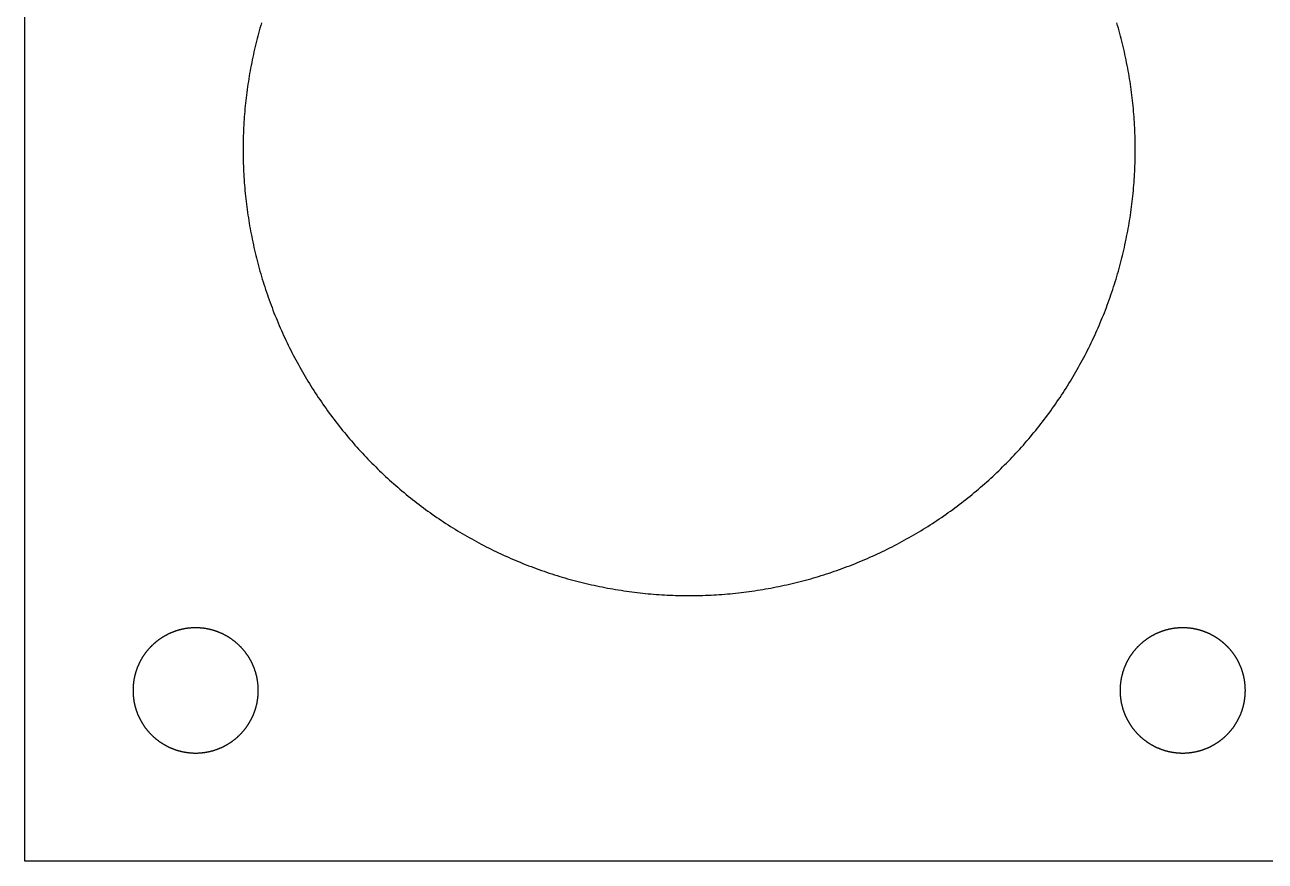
# Model space of a CAD drawing. Header units: millimetres. Extents: x 0 to 105, y 0 to 88.
# Drawn here: x 0 to 65.3, y 0 to 44.1 of the extents above; entities that cross this region are included whole.
import ezdxf

# ---------------------------------------------------------------- set-up
doc = ezdxf.new("R2010")
doc.units = ezdxf.units.MM
doc.layers.add('CUT', color=7, linetype='Continuous')

msp = doc.modelspace()

# ---------------------------------------------------------------- linework, layer by layer
at = {"layer": 'CUT'}
for points in [[(0, 0), (0, 75), (70, 75), (70, 0)], [(12.299, 9.081), (12.298, 9.101), (12.298, 9.121), (12.297, 9.142), (12.296, 9.162), (12.295, 9.182), (12.294, 9.202), (12.292, 9.223), (12.291, 9.243), (12.29, 9.263), (12.288, 9.283), (12.286, 9.303), (12.284, 9.323), (12.282, 9.344), (12.28, 9.364), (12.278, 9.384), (12.275, 9.404), (12.273, 9.424), (12.27, 9.444), (12.267, 9.464), (12.264, 9.484), (12.261, 9.504), (12.258, 9.524), (12.255, 9.544), (12.251, 9.564), (12.248, 9.584), (12.244, 9.604), (12.24, 9.624), (12.237, 9.644), (12.233, 9.664), (12.228, 9.683), (12.224, 9.703), (12.22, 9.723), (12.215, 9.743), (12.211, 9.762), (12.206, 9.782), (12.201, 9.802), (12.196, 9.821), (12.191, 9.841), (12.186, 9.861), (12.18, 9.88), (12.175, 9.9), (12.169, 9.919), (12.164, 9.939), (12.158, 9.958), (12.152, 9.977), (12.146, 9.997), (12.14, 10.016), (12.133, 10.035), (12.127, 10.054), (12.121, 10.074), (12.114, 10.093), (12.107, 10.112), (12.1, 10.131), (12.093, 10.15), (12.086, 10.169), (12.079, 10.188), (12.072, 10.207), (12.064, 10.225), (12.056, 10.244), (12.049, 10.263), (12.041, 10.282), (12.033, 10.3), (12.025, 10.319), (12.017, 10.337), (12.009, 10.356), (12, 10.374), (11.992, 10.393), (11.983, 10.411), (11.974, 10.429), (11.966, 10.447), (11.957, 10.466), (11.948, 10.484), (11.938, 10.502), (11.929, 10.52), (11.92, 10.538), (11.91, 10.556), (11.901, 10.573), (11.891, 10.591), (11.881, 10.609), (11.871, 10.627), (11.861, 10.644), (11.851, 10.662), (11.841, 10.679), (11.831, 10.697), (11.82, 10.714), (11.809, 10.731), (11.799, 10.748), (11.788, 10.765), (11.777, 10.783), (11.766, 10.8), (11.755, 10.817), (11.744, 10.833), (11.733, 10.85), (11.721, 10.867), (11.71, 10.884), (11.698, 10.9), (11.686, 10.917), (11.675, 10.933), (11.663, 10.95), (11.651, 10.966), (11.638, 10.982), (11.626, 10.998), (11.614, 11.014), (11.602, 11.03), (11.589, 11.046), (11.576, 11.062), (11.564, 11.078), (11.551, 11.093), (11.538, 11.109), (11.525, 11.125), (11.512, 11.14), (11.499, 11.155), (11.486, 11.171), (11.472, 11.186), (11.459, 11.201), (11.445, 11.216), (11.431, 11.231), (11.418, 11.246), (11.404, 11.261), (11.39, 11.275), (11.376, 11.29), (11.362, 11.305), (11.348, 11.319), (11.333, 11.333), (11.319, 11.348), (11.305, 11.362), (11.29, 11.376), (11.275, 11.39), (11.261, 11.404), (11.246, 11.418), (11.231, 11.431), (11.216, 11.445), (11.201, 11.459), (11.186, 11.472), (11.171, 11.486), (11.155, 11.499), (11.14, 11.512), (11.125, 11.525), (11.109, 11.538), (11.093, 11.551), (11.078, 11.564), (11.062, 11.576), (11.046, 11.589), (11.03, 11.602), (11.014, 11.614), (10.998, 11.626), (10.982, 11.638), (10.966, 11.651), (10.95, 11.663), (10.933, 11.675), (10.917, 11.686), (10.9, 11.698), (10.884, 11.71), (10.867, 11.721), (10.85, 11.733), (10.833, 11.744), (10.817, 11.755), (10.8, 11.766), (10.783, 11.777), (10.765, 11.788), (10.748, 11.799), (10.731, 11.809), (10.714, 11.82), (10.697, 11.831), (10.679, 11.841), (10.662, 11.851), (10.644, 11.861), (10.627, 11.871), (10.609, 11.881), (10.591, 11.891), (10.573, 11.901), (10.556, 11.91), (10.538, 11.92), (10.52, 11.929), (10.502, 11.938), (10.484, 11.948), (10.466, 11.957), (10.447, 11.966), (10.429, 11.974), (10.411, 11.983), (10.393, 11.992), (10.374, 12), (10.356, 12.009), (10.337, 12.017), (10.319, 12.025), (10.3, 12.033), (10.282, 12.041), (10.263, 12.049), (10.244, 12.056), (10.225, 12.064), (10.207, 12.072), (10.188, 12.079), (10.169, 12.086), (10.15, 12.093), (10.131, 12.1), (10.112, 12.107), (10.093, 12.114), (10.074, 12.121), (10.054, 12.127), (10.035, 12.133), (10.016, 12.14), (9.997, 12.146), (9.977, 12.152), (9.958, 12.158), (9.939, 12.164), (9.919, 12.169), (9.9, 12.175), (9.88, 12.18), (9.861, 12.186), (9.841, 12.191), (9.821, 12.196), (9.802, 12.201), (9.782, 12.206), (9.762, 12.211), (9.743, 12.215), (9.723, 12.22), (9.703, 12.224), (9.683, 12.228), (9.664, 12.233), (9.644, 12.237), (9.624, 12.24), (9.604, 12.244), (9.584, 12.248), (9.564, 12.251), (9.544, 12.255), (9.524, 12.258), (9.504, 12.261), (9.484, 12.264), (9.464, 12.267), (9.444, 12.27), (9.424, 12.273), (9.404, 12.275), (9.384, 12.278), (9.364, 12.28), (9.344, 12.282), (9.323, 12.284), (9.303, 12.286), (9.283, 12.288), (9.263, 12.29), (9.243, 12.291), (9.223, 12.292), (9.202, 12.294), (9.182, 12.295), (9.162, 12.296), (9.142, 12.297), (9.121, 12.298), (9.101, 12.298), (9.081, 12.299), (9.061, 12.299), (9.04, 12.3), (9.02, 12.3), (9, 12.3), (8.98, 12.3), (8.96, 12.3), (8.939, 12.299), (8.919, 12.299), (8.899, 12.298), (8.879, 12.298), (8.858, 12.297), (8.838, 12.296), (8.818, 12.295), (8.798, 12.294), (8.777, 12.292), (8.757, 12.291), (8.737, 12.29), (8.717, 12.288), (8.697, 12.286), (8.677, 12.284), (8.656, 12.282), (8.636, 12.28), (8.616, 12.278), (8.596, 12.275), (8.576, 12.273), (8.556, 12.27), (8.536, 12.267), (8.516, 12.264), (8.496, 12.261), (8.476, 12.258), (8.456, 12.255), (8.436, 12.251), (8.416, 12.248), (8.396, 12.244), (8.376, 12.24), (8.356, 12.237), (8.336, 12.233), (8.317, 12.228), (8.297, 12.224), (8.277, 12.22), (8.257, 12.215), (8.238, 12.211), (8.218, 12.206), (8.198, 12.201), (8.179, 12.196), (8.159, 12.191), (8.139, 12.186), (8.12, 12.18), (8.1, 12.175), (8.081, 12.169), (8.061, 12.164), (8.042, 12.158), (8.023, 12.152), (8.003, 12.146), (7.984, 12.14), (7.965, 12.133), (7.946, 12.127), (7.926, 12.121), (7.907, 12.114), (7.888, 12.107), (7.869, 12.1), (7.85, 12.093), (7.831, 12.086), (7.812, 12.079), (7.793, 12.072), (7.775, 12.064), (7.756, 12.056), (7.737, 12.049), (7.718, 12.041), (7.7, 12.033), (7.681, 12.025), (7.663, 12.017), (7.644, 12.009), (7.626, 12), (7.607, 11.992), (7.589, 11.983), (7.571, 11.974), (7.553, 11.966), (7.534, 11.957), (7.516, 11.948), (7.498, 11.938), (7.48, 11.929), (7.462, 11.92), (7.444, 11.91), (7.427, 11.901), (7.409, 11.891), (7.391, 11.881), (7.373, 11.871), (7.356, 11.861), (7.338, 11.851), (7.321, 11.841), (7.303, 11.831), (7.286, 11.82), (7.269, 11.809), (7.252, 11.799), (7.235, 11.788), (7.217, 11.777), (7.2, 11.766), (7.183, 11.755), (7.167, 11.744), (7.15, 11.733), (7.133, 11.721), (7.116, 11.71), (7.1, 11.698), (7.083, 11.686), (7.067, 11.675), (7.05, 11.663), (7.034, 11.651), (7.018, 11.638), (7.002, 11.626), (6.986, 11.614), (6.97, 11.602), (6.954, 11.589), (6.938, 11.576), (6.922, 11.564), (6.907, 11.551), (6.891, 11.538), (6.875, 11.525), (6.86, 11.512), (6.845, 11.499), (6.829, 11.486), (6.814, 11.472), (6.799, 11.459), (6.784, 11.445), (6.769, 11.431), (6.754, 11.418), (6.739, 11.404), (6.725, 11.39), (6.71, 11.376), (6.695, 11.362), (6.681, 11.348), (6.667, 11.333), (6.652, 11.319), (6.638, 11.305), (6.624, 11.29), (6.61, 11.275), (6.596, 11.261), (6.582, 11.246), (6.569, 11.231), (6.555, 11.216), (6.541, 11.201), (6.528, 11.186), (6.514, 11.171), (6.501, 11.155), (6.488, 11.14), (6.475, 11.125), (6.462, 11.109), (6.449, 11.093), (6.436, 11.078), (6.424, 11.062), (6.411, 11.046), (6.398, 11.03), (6.386, 11.014), (6.374, 10.998), (6.362, 10.982), (6.349, 10.966), (6.337, 10.95), (6.325, 10.933), (6.314, 10.917), (6.302, 10.9), (6.29, 10.884), (6.279, 10.867), (6.267, 10.85), (6.256, 10.833), (6.245, 10.817), (6.234, 10.8), (6.223, 10.783), (6.212, 10.765), (6.201, 10.748), (6.191, 10.731), (6.18, 10.714), (6.169, 10.697), (6.159, 10.679), (6.149, 10.662), (6.139, 10.644), (6.129, 10.627), (6.119, 10.609), (6.109, 10.591), (6.099, 10.573), (6.09, 10.556), (6.08, 10.538), (6.071, 10.52), (6.062, 10.502), (6.052, 10.484), (6.043, 10.466), (6.034, 10.447), (6.026, 10.429), (6.017, 10.411), (6.008, 10.393), (6, 10.374), (5.991, 10.356), (5.983, 10.337), (5.975, 10.319), (5.967, 10.3), (5.959, 10.282), (5.951, 10.263), (5.944, 10.244), (5.936, 10.225), (5.928, 10.207), (5.921, 10.188), (5.914, 10.169), (5.907, 10.15), (5.9, 10.131), (5.893, 10.112), (5.886, 10.093), (5.879, 10.074), (5.873, 10.054), (5.867, 10.035), (5.86, 10.016), (5.854, 9.997), (5.848, 9.977), (5.842, 9.958), (5.836, 9.939), (5.831, 9.919), (5.825, 9.9), (5.82, 9.88), (5.814, 9.861), (5.809, 9.841), (5.804, 9.821), (5.799, 9.802), (5.794, 9.782), (5.789, 9.762), (5.785, 9.743), (5.78, 9.723), (5.776, 9.703), (5.772, 9.683), (5.767, 9.664), (5.763, 9.644), (5.76, 9.624), (5.756, 9.604), (5.752, 9.584), (5.749, 9.564), (5.745, 9.544), (5.742, 9.524), (5.739, 9.504), (5.736, 9.484), (5.733, 9.464), (5.73, 9.444), (5.727, 9.424), (5.725, 9.404), (5.722, 9.384), (5.72, 9.364), (5.718, 9.344), (5.716, 9.323), (5.714, 9.303), (5.712, 9.283), (5.71, 9.263), (5.709, 9.243), (5.708, 9.223), (5.706, 9.202), (5.705, 9.182), (5.704, 9.162), (5.703, 9.142), (5.702, 9.121), (5.702, 9.101), (5.701, 9.081), (5.701, 9.061), (5.7, 9.04), (5.7, 9.02), (5.7, 9), (5.7, 8.98), (5.7, 8.96), (5.701, 8.939), (5.701, 8.919), (5.702, 8.899), (5.702, 8.879), (5.703, 8.858), (5.704, 8.838), (5.705, 8.818), (5.706, 8.798), (5.708, 8.777), (5.709, 8.757), (5.71, 8.737), (5.712, 8.717), (5.714, 8.697), (5.716, 8.677), (5.718, 8.656), (5.72, 8.636), (5.722, 8.616), (5.725, 8.596), (5.727, 8.576), (5.73, 8.556), (5.733, 8.536), (5.736, 8.516), (5.739, 8.496), (5.742, 8.476), (5.745, 8.456), (5.749, 8.436), (5.752, 8.416), (5.756, 8.396), (5.76, 8.376), (5.763, 8.356), (5.767, 8.336), (5.772, 8.317), (5.776, 8.297), (5.78, 8.277), (5.785, 8.257), (5.789, 8.238), (5.794, 8.218), (5.799, 8.198), (5.804, 8.179), (5.809, 8.159), (5.814, 8.139), (5.82, 8.12), (5.825, 8.1), (5.831, 8.081), (5.836, 8.061), (5.842, 8.042), (5.848, 8.023), (5.854, 8.003), (5.86, 7.984), (5.867, 7.965), (5.873, 7.946), (5.879, 7.926), (5.886, 7.907), (5.893, 7.888), (5.9, 7.869), (5.907, 7.85), (5.914, 7.831), (5.921, 7.812), (5.928, 7.793), (5.936, 7.775), (5.944, 7.756), (5.951, 7.737), (5.959, 7.718), (5.967, 7.7), (5.975, 7.681), (5.983, 7.663), (5.991, 7.644), (6, 7.626), (6.008, 7.607), (6.017, 7.589), (6.026, 7.571), (6.034, 7.553), (6.043, 7.534), (6.052, 7.516), (6.062, 7.498), (6.071, 7.48), (6.08, 7.462), (6.09, 7.444), (6.099, 7.427), (6.109, 7.409), (6.119, 7.391), (6.129, 7.373), (6.139, 7.356), (6.149, 7.338), (6.159, 7.321), (6.169, 7.303), (6.18, 7.286), (6.191, 7.269), (6.201, 7.252), (6.212, 7.235), (6.223, 7.217), (6.234, 7.2), (6.245, 7.183), (6.256, 7.167), (6.267, 7.15), (6.279, 7.133), (6.29, 7.116), (6.302, 7.1), (6.314, 7.083), (6.325, 7.067), (6.337, 7.05), (6.349, 7.034), (6.362, 7.018), (6.374, 7.002), (6.386, 6.986), (6.398, 6.97), (6.411, 6.954), (6.424, 6.938), (6.436, 6.922), (6.449, 6.907), (6.462, 6.891), (6.475, 6.875), (6.488, 6.86), (6.501, 6.845), (6.514, 6.829), (6.528, 6.814), (6.541, 6.799), (6.555, 6.784), (6.569, 6.769), (6.582, 6.754), (6.596, 6.739), (6.61, 6.725), (6.624, 6.71), (6.638, 6.695), (6.652, 6.681), (6.667, 6.667), (6.681, 6.652), (6.695, 6.638), (6.71, 6.624), (6.725, 6.61), (6.739, 6.596), (6.754, 6.582), (6.769, 6.569), (6.784, 6.555), (6.799, 6.541), (6.814, 6.528), (6.829, 6.514), (6.845, 6.501), (6.86, 6.488), (6.875, 6.475), (6.891, 6.462), (6.907, 6.449), (6.922, 6.436), (6.938, 6.424), (6.954, 6.411), (6.97, 6.398), (6.986, 6.386), (7.002, 6.374), (7.018, 6.362), (7.034, 6.349), (7.05, 6.337), (7.067, 6.325), (7.083, 6.314), (7.1, 6.302), (7.116, 6.29), (7.133, 6.279), (7.15, 6.267), (7.167, 6.256), (7.183, 6.245), (7.2, 6.234), (7.217, 6.223), (7.235, 6.212), (7.252, 6.201), (7.269, 6.191), (7.286, 6.18), (7.303, 6.169), (7.321, 6.159), (7.338, 6.149), (7.356, 6.139), (7.373, 6.129), (7.391, 6.119), (7.409, 6.109), (7.427, 6.099), (7.444, 6.09), (7.462, 6.08), (7.48, 6.071), (7.498, 6.062), (7.516, 6.052), (7.534, 6.043), (7.553, 6.034), (7.571, 6.026), (7.589, 6.017), (7.607, 6.008), (7.626, 6), (7.644, 5.991), (7.663, 5.983), (7.681, 5.975), (7.7, 5.967), (7.718, 5.959), (7.737, 5.951), (7.756, 5.944), (7.775, 5.936), (7.793, 5.928), (7.812, 5.921), (7.831, 5.914), (7.85, 5.907), (7.869, 5.9), (7.888, 5.893), (7.907, 5.886), (7.926, 5.879), (7.946, 5.873), (7.965, 5.867), (7.984, 5.86), (8.003, 5.854), (8.023, 5.848), (8.042, 5.842), (8.061, 5.836), (8.081, 5.831), (8.1, 5.825), (8.12, 5.82), (8.139, 5.814), (8.159, 5.809), (8.179, 5.804), (8.198, 5.799), (8.218, 5.794), (8.238, 5.789), (8.257, 5.785), (8.277, 5.78), (8.297, 5.776), (8.317, 5.772), (8.336, 5.767), (8.356, 5.763), (8.376, 5.76), (8.396, 5.756), (8.416, 5.752), (8.436, 5.749), (8.456, 5.745), (8.476, 5.742), (8.496, 5.739), (8.516, 5.736), (8.536, 5.733), (8.556, 5.73), (8.576, 5.727), (8.596, 5.725), (8.616, 5.722), (8.636, 5.72), (8.656, 5.718), (8.677, 5.716), (8.697, 5.714), (8.717, 5.712), (8.737, 5.71), (8.757, 5.709), (8.777, 5.708), (8.798, 5.706), (8.818, 5.705), (8.838, 5.704), (8.858, 5.703), (8.879, 5.702), (8.899, 5.702), (8.919, 5.701), (8.939, 5.701), (8.96, 5.7), (8.98, 5.7), (9, 5.7), (9.02, 5.7), (9.04, 5.7), (9.061, 5.701), (9.081, 5.701), (9.101, 5.702), (9.121, 5.702), (9.142, 5.703), (9.162, 5.704), (9.182, 5.705), (9.202, 5.706), (9.223, 5.708), (9.243, 5.709), (9.263, 5.71), (9.283, 5.712), (9.303, 5.714), (9.323, 5.716), (9.344, 5.718), (9.364, 5.72), (9.384, 5.722), (9.404, 5.725), (9.424, 5.727), (9.444, 5.73), (9.464, 5.733), (9.484, 5.736), (9.504, 5.739), (9.524, 5.742), (9.544, 5.745), (9.564, 5.749), (9.584, 5.752), (9.604, 5.756), (9.624, 5.76), (9.644, 5.763), (9.664, 5.767), (9.683, 5.772), (9.703, 5.776), (9.723, 5.78), (9.743, 5.785), (9.762, 5.789), (9.782, 5.794), (9.802, 5.799), (9.821, 5.804), (9.841, 5.809), (9.861, 5.814), (9.88, 5.82), (9.9, 5.825), (9.919, 5.831), (9.939, 5.836), (9.958, 5.842), (9.977, 5.848), (9.997, 5.854), (10.016, 5.86), (10.035, 5.867), (10.054, 5.873), (10.074, 5.879), (10.093, 5.886), (10.112, 5.893), (10.131, 5.9), (10.15, 5.907), (10.169, 5.914), (10.188, 5.921), (10.207, 5.928), (10.225, 5.936), (10.244, 5.944), (10.263, 5.951), (10.282, 5.959), (10.3, 5.967), (10.319, 5.975), (10.337, 5.983), (10.356, 5.991), (10.374, 6), (10.393, 6.008), (10.411, 6.017), (10.429, 6.026), (10.447, 6.034), (10.466, 6.043), (10.484, 6.052), (10.502, 6.062), (10.52, 6.071), (10.538, 6.08), (10.556, 6.09), (10.573, 6.099), (10.591, 6.109), (10.609, 6.119), (10.627, 6.129), (10.644, 6.139), (10.662, 6.149), (10.679, 6.159), (10.697, 6.169), (10.714, 6.18), (10.731, 6.191), (10.748, 6.201), (10.765, 6.212), (10.783, 6.223), (10.8, 6.234), (10.817, 6.245), (10.833, 6.256), (10.85, 6.267), (10.867, 6.279), (10.884, 6.29), (10.9, 6.302), (10.917, 6.314), (10.933, 6.325), (10.95, 6.337), (10.966, 6.349), (10.982, 6.362), (10.998, 6.374), (11.014, 6.386), (11.03, 6.398), (11.046, 6.411), (11.062, 6.424), (11.078, 6.436), (11.093, 6.449), (11.109, 6.462), (11.125, 6.475), (11.14, 6.488), (11.155, 6.501), (11.171, 6.514), (11.186, 6.528), (11.201, 6.541), (11.216, 6.555), (11.231, 6.569), (11.246, 6.582), (11.261, 6.596), (11.275, 6.61), (11.29, 6.624), (11.305, 6.638), (11.319, 6.652), (11.333, 6.667), (11.348, 6.681), (11.362, 6.695), (11.376, 6.71), (11.39, 6.725), (11.404, 6.739), (11.418, 6.754), (11.431, 6.769), (11.445, 6.784), (11.459, 6.799), (11.472, 6.814), (11.486, 6.829), (11.499, 6.845), (11.512, 6.86), (11.525, 6.875), (11.538, 6.891), (11.551, 6.907), (11.564, 6.922), (11.576, 6.938), (11.589, 6.954), (11.602, 6.97), (11.614, 6.986), (11.626, 7.002), (11.638, 7.018), (11.651, 7.034), (11.663, 7.05), (11.675, 7.067), (11.686, 7.083), (11.698, 7.1), (11.71, 7.116), (11.721, 7.133), (11.733, 7.15), (11.744, 7.167), (11.755, 7.183), (11.766, 7.2), (11.777, 7.217), (11.788, 7.235), (11.799, 7.252), (11.809, 7.269), (11.82, 7.286), (11.831, 7.303), (11.841, 7.321), (11.851, 7.338), (11.861, 7.356), (11.871, 7.373), (11.881, 7.391), (11.891, 7.409), (11.901, 7.427), (11.91, 7.444), (11.92, 7.462), (11.929, 7.48), (11.938, 7.498), (11.948, 7.516), (11.957, 7.534), (11.966, 7.553), (11.974, 7.571), (11.983, 7.589), (11.992, 7.607), (12, 7.626), (12.009, 7.644), (12.017, 7.663), (12.025, 7.681), (12.033, 7.7), (12.041, 7.718), (12.049, 7.737), (12.056, 7.756), (12.064, 7.775), (12.072, 7.793), (12.079, 7.812), (12.086, 7.831), (12.093, 7.85), (12.1, 7.869), (12.107, 7.888), (12.114, 7.907), (12.121, 7.926), (12.127, 7.946), (12.133, 7.965), (12.14, 7.984), (12.146, 8.003), (12.152, 8.023), (12.158, 8.042), (12.164, 8.061), (12.169, 8.081), (12.175, 8.1), (12.18, 8.12), (12.186, 8.139), (12.191, 8.159), (12.196, 8.179), (12.201, 8.198), (12.206, 8.218), (12.211, 8.238), (12.215, 8.257), (12.22, 8.277), (12.224, 8.297), (12.228, 8.317), (12.233, 8.336), (12.237, 8.356), (12.24, 8.376), (12.244, 8.396), (12.248, 8.416), (12.251, 8.436), (12.255, 8.456), (12.258, 8.476), (12.261, 8.496), (12.264, 8.516), (12.267, 8.536), (12.27, 8.556), (12.273, 8.576), (12.275, 8.596), (12.278, 8.616), (12.28, 8.636), (12.282, 8.656), (12.284, 8.677), (12.286, 8.697), (12.288, 8.717), (12.29, 8.737), (12.291, 8.757), (12.292, 8.777), (12.294, 8.798), (12.295, 8.818), (12.296, 8.838), (12.297, 8.858), (12.298, 8.879), (12.298, 8.899), (12.299, 8.919), (12.299, 8.939), (12.3, 8.96), (12.3, 8.98), (12.3, 9), (12.3, 9.02), (12.3, 9.04), (12.299, 9.061)], [(64.3, 9.04), (64.299, 9.061), (64.299, 9.081), (64.298, 9.101), (64.298, 9.121), (64.297, 9.142), (64.296, 9.162), (64.295, 9.182), (64.294, 9.202), (64.292, 9.223), (64.291, 9.243), (64.29, 9.263), (64.288, 9.283), (64.286, 9.303), (64.284, 9.323), (64.282, 9.344), (64.28, 9.364), (64.278, 9.384), (64.275, 9.404), (64.273, 9.424), (64.27, 9.444), (64.267, 9.464), (64.264, 9.484), (64.261, 9.504), (64.258, 9.524), (64.255, 9.544), (64.251, 9.564), (64.248, 9.584), (64.244, 9.604), (64.24, 9.624), (64.237, 9.644), (64.233, 9.664), (64.228, 9.683), (64.224, 9.703), (64.22, 9.723), (64.215, 9.743), (64.211, 9.762), (64.206, 9.782), (64.201, 9.802), (64.196, 9.821), (64.191, 9.841), (64.186, 9.861), (64.18, 9.88), (64.175, 9.9), (64.169, 9.919), (64.164, 9.939), (64.158, 9.958), (64.152, 9.977), (64.146, 9.997), (64.14, 10.016), (64.133, 10.035), (64.127, 10.054), (64.121, 10.074), (64.114, 10.093), (64.107, 10.112), (64.1, 10.131), (64.093, 10.15), (64.086, 10.169), (64.079, 10.188), (64.072, 10.207), (64.064, 10.225), (64.056, 10.244), (64.049, 10.263), (64.041, 10.282), (64.033, 10.3), (64.025, 10.319), (64.017, 10.337), (64.009, 10.356), (64, 10.374), (63.992, 10.393), (63.983, 10.411), (63.974, 10.429), (63.966, 10.447), (63.957, 10.466), (63.948, 10.484), (63.938, 10.502), (63.929, 10.52), (63.92, 10.538), (63.91, 10.556), (63.901, 10.573), (63.891, 10.591), (63.881, 10.609), (63.871, 10.627), (63.861, 10.644), (63.851, 10.662), (63.841, 10.679), (63.831, 10.697), (63.82, 10.714), (63.809, 10.731), (63.799, 10.748), (63.788, 10.765), (63.777, 10.783), (63.766, 10.8), (63.755, 10.817), (63.744, 10.833), (63.733, 10.85), (63.721, 10.867), (63.71, 10.884), (63.698, 10.9), (63.686, 10.917), (63.675, 10.933), (63.663, 10.95), (63.651, 10.966), (63.638, 10.982), (63.626, 10.998), (63.614, 11.014), (63.602, 11.03), (63.589, 11.046), (63.576, 11.062), (63.564, 11.078), (63.551, 11.093), (63.538, 11.109), (63.525, 11.125), (63.512, 11.14), (63.499, 11.155), (63.486, 11.171), (63.472, 11.186), (63.459, 11.201), (63.445, 11.216), (63.431, 11.231), (63.418, 11.246), (63.404, 11.261), (63.39, 11.275), (63.376, 11.29), (63.362, 11.305), (63.348, 11.319), (63.333, 11.333), (63.319, 11.348), (63.305, 11.362), (63.29, 11.376), (63.275, 11.39), (63.261, 11.404), (63.246, 11.418), (63.231, 11.431), (63.216, 11.445), (63.201, 11.459), (63.186, 11.472), (63.171, 11.486), (63.155, 11.499), (63.14, 11.512), (63.125, 11.525), (63.109, 11.538), (63.093, 11.551), (63.078, 11.564), (63.062, 11.576), (63.046, 11.589), (63.03, 11.602), (63.014, 11.614), (62.998, 11.626), (62.982, 11.638), (62.966, 11.651), (62.95, 11.663), (62.933, 11.675), (62.917, 11.686), (62.9, 11.698), (62.884, 11.71), (62.867, 11.721), (62.85, 11.733), (62.833, 11.744), (62.817, 11.755), (62.8, 11.766), (62.783, 11.777), (62.765, 11.788), (62.748, 11.799), (62.731, 11.809), (62.714, 11.82), (62.697, 11.831), (62.679, 11.841), (62.662, 11.851), (62.644, 11.861), (62.627, 11.871), (62.609, 11.881), (62.591, 11.891), (62.573, 11.901), (62.556, 11.91), (62.538, 11.92), (62.52, 11.929), (62.502, 11.938), (62.484, 11.948), (62.466, 11.957), (62.447, 11.966), (62.429, 11.974), (62.411, 11.983), (62.393, 11.992), (62.374, 12), (62.356, 12.009), (62.337, 12.017), (62.319, 12.025), (62.3, 12.033), (62.282, 12.041), (62.263, 12.049), (62.244, 12.056), (62.225, 12.064), (62.207, 12.072), (62.188, 12.079), (62.169, 12.086), (62.15, 12.093), (62.131, 12.1), (62.112, 12.107), (62.093, 12.114), (62.074, 12.121), (62.054, 12.127), (62.035, 12.133), (62.016, 12.14), (61.997, 12.146), (61.977, 12.152), (61.958, 12.158), (61.939, 12.164), (61.919, 12.169), (61.9, 12.175), (61.88, 12.18), (61.861, 12.186), (61.841, 12.191), (61.821, 12.196), (61.802, 12.201), (61.782, 12.206), (61.762, 12.211), (61.743, 12.215), (61.723, 12.22), (61.703, 12.224), (61.683, 12.228), (61.664, 12.233), (61.644, 12.237), (61.624, 12.24), (61.604, 12.244), (61.584, 12.248), (61.564, 12.251), (61.544, 12.255), (61.524, 12.258), (61.504, 12.261), (61.484, 12.264), (61.464, 12.267), (61.444, 12.27), (61.424, 12.273), (61.404, 12.275), (61.384, 12.278), (61.364, 12.28), (61.344, 12.282), (61.323, 12.284), (61.303, 12.286), (61.283, 12.288), (61.263, 12.29), (61.243, 12.291), (61.223, 12.292), (61.202, 12.294), (61.182, 12.295), (61.162, 12.296), (61.142, 12.297), (61.121, 12.298), (61.101, 12.298), (61.081, 12.299), (61.061, 12.299), (61.04, 12.3), (61.02, 12.3), (61, 12.3), (60.98, 12.3), (60.96, 12.3), (60.939, 12.299), (60.919, 12.299), (60.899, 12.298), (60.879, 12.298), (60.858, 12.297), (60.838, 12.296), (60.818, 12.295), (60.798, 12.294), (60.777, 12.292), (60.757, 12.291), (60.737, 12.29), (60.717, 12.288), (60.697, 12.286), (60.677, 12.284), (60.656, 12.282), (60.636, 12.28), (60.616, 12.278), (60.596, 12.275), (60.576, 12.273), (60.556, 12.27), (60.536, 12.267), (60.516, 12.264), (60.496, 12.261), (60.476, 12.258), (60.456, 12.255), (60.436, 12.251), (60.416, 12.248), (60.396, 12.244), (60.376, 12.24), (60.356, 12.237), (60.336, 12.233), (60.317, 12.228), (60.297, 12.224), (60.277, 12.22), (60.257, 12.215), (60.238, 12.211), (60.218, 12.206), (60.198, 12.201), (60.179, 12.196), (60.159, 12.191), (60.139, 12.186), (60.12, 12.18), (60.1, 12.175), (60.081, 12.169), (60.061, 12.164), (60.042, 12.158), (60.023, 12.152), (60.003, 12.146), (59.984, 12.14), (59.965, 12.133), (59.946, 12.127), (59.926, 12.121), (59.907, 12.114), (59.888, 12.107), (59.869, 12.1), (59.85, 12.093), (59.831, 12.086), (59.812, 12.079), (59.793, 12.072), (59.775, 12.064), (59.756, 12.056), (59.737, 12.049), (59.718, 12.041), (59.7, 12.033), (59.681, 12.025), (59.663, 12.017), (59.644, 12.009), (59.626, 12), (59.607, 11.992), (59.589, 11.983), (59.571, 11.974), (59.553, 11.966), (59.534, 11.957), (59.516, 11.948), (59.498, 11.938), (59.48, 11.929), (59.462, 11.92), (59.444, 11.91), (59.427, 11.901), (59.409, 11.891), (59.391, 11.881), (59.373, 11.871), (59.356, 11.861), (59.338, 11.851), (59.321, 11.841), (59.303, 11.831), (59.286, 11.82), (59.269, 11.809), (59.252, 11.799), (59.235, 11.788), (59.217, 11.777), (59.2, 11.766), (59.183, 11.755), (59.167, 11.744), (59.15, 11.733), (59.133, 11.721), (59.116, 11.71), (59.1, 11.698), (59.083, 11.686), (59.067, 11.675), (59.05, 11.663), (59.034, 11.651), (59.018, 11.638), (59.002, 11.626), (58.986, 11.614), (58.97, 11.602), (58.954, 11.589), (58.938, 11.576), (58.922, 11.564), (58.907, 11.551), (58.891, 11.538), (58.875, 11.525), (58.86, 11.512), (58.845, 11.499), (58.829, 11.486), (58.814, 11.472), (58.799, 11.459), (58.784, 11.445), (58.769, 11.431), (58.754, 11.418), (58.739, 11.404), (58.725, 11.39), (58.71, 11.376), (58.695, 11.362), (58.681, 11.348), (58.667, 11.333), (58.652, 11.319), (58.638, 11.305), (58.624, 11.29), (58.61, 11.275), (58.596, 11.261), (58.582, 11.246), (58.569, 11.231), (58.555, 11.216), (58.541, 11.201), (58.528, 11.186), (58.514, 11.171), (58.501, 11.155), (58.488, 11.14), (58.475, 11.125), (58.462, 11.109), (58.449, 11.093), (58.436, 11.078), (58.424, 11.062), (58.411, 11.046), (58.398, 11.03), (58.386, 11.014), (58.374, 10.998), (58.362, 10.982), (58.349, 10.966), (58.337, 10.95), (58.325, 10.933), (58.314, 10.917), (58.302, 10.9), (58.29, 10.884), (58.279, 10.867), (58.267, 10.85), (58.256, 10.833), (58.245, 10.817), (58.234, 10.8), (58.223, 10.783), (58.212, 10.765), (58.201, 10.748), (58.191, 10.731), (58.18, 10.714), (58.169, 10.697), (58.159, 10.679), (58.149, 10.662), (58.139, 10.644), (58.129, 10.627), (58.119, 10.609), (58.109, 10.591), (58.099, 10.573), (58.09, 10.556), (58.08, 10.538), (58.071, 10.52), (58.062, 10.502), (58.052, 10.484), (58.043, 10.466), (58.034, 10.447), (58.026, 10.429), (58.017, 10.411), (58.008, 10.393), (58, 10.374), (57.991, 10.356), (57.983, 10.337), (57.975, 10.319), (57.967, 10.3), (57.959, 10.282), (57.951, 10.263), (57.944, 10.244), (57.936, 10.225), (57.928, 10.207), (57.921, 10.188), (57.914, 10.169), (57.907, 10.15), (57.9, 10.131), (57.893, 10.112), (57.886, 10.093), (57.879, 10.074), (57.873, 10.054), (57.867, 10.035), (57.86, 10.016), (57.854, 9.997), (57.848, 9.977), (57.842, 9.958), (57.836, 9.939), (57.831, 9.919), (57.825, 9.9), (57.82, 9.88), (57.814, 9.861), (57.809, 9.841), (57.804, 9.821), (57.799, 9.802), (57.794, 9.782), (57.789, 9.762), (57.785, 9.743), (57.78, 9.723), (57.776, 9.703), (57.772, 9.683), (57.767, 9.664), (57.763, 9.644), (57.76, 9.624), (57.756, 9.604), (57.752, 9.584), (57.749, 9.564), (57.745, 9.544), (57.742, 9.524), (57.739, 9.504), (57.736, 9.484), (57.733, 9.464), (57.73, 9.444), (57.727, 9.424), (57.725, 9.404), (57.722, 9.384), (57.72, 9.364), (57.718, 9.344), (57.716, 9.323), (57.714, 9.303), (57.712, 9.283), (57.71, 9.263), (57.709, 9.243), (57.708, 9.223), (57.706, 9.202), (57.705, 9.182), (57.704, 9.162), (57.703, 9.142), (57.702, 9.121), (57.702, 9.101), (57.701, 9.081), (57.701, 9.061), (57.7, 9.04), (57.7, 9.02), (57.7, 9), (57.7, 8.98), (57.7, 8.96), (57.701, 8.939), (57.701, 8.919), (57.702, 8.899), (57.702, 8.879), (57.703, 8.858), (57.704, 8.838), (57.705, 8.818), (57.706, 8.798), (57.708, 8.777), (57.709, 8.757), (57.71, 8.737), (57.712, 8.717), (57.714, 8.697), (57.716, 8.677), (57.718, 8.656), (57.72, 8.636), (57.722, 8.616), (57.725, 8.596), (57.727, 8.576), (57.73, 8.556), (57.733, 8.536), (57.736, 8.516), (57.739, 8.496), (57.742, 8.476), (57.745, 8.456), (57.749, 8.436), (57.752, 8.416), (57.756, 8.396), (57.76, 8.376), (57.763, 8.356), (57.767, 8.336), (57.772, 8.317), (57.776, 8.297), (57.78, 8.277), (57.785, 8.257), (57.789, 8.238), (57.794, 8.218), (57.799, 8.198), (57.804, 8.179), (57.809, 8.159), (57.814, 8.139), (57.82, 8.12), (57.825, 8.1), (57.831, 8.081), (57.836, 8.061), (57.842, 8.042), (57.848, 8.023), (57.854, 8.003), (57.86, 7.984), (57.867, 7.965), (57.873, 7.946), (57.879, 7.926), (57.886, 7.907), (57.893, 7.888), (57.9, 7.869), (57.907, 7.85), (57.914, 7.831), (57.921, 7.812), (57.928, 7.793), (57.936, 7.775), (57.944, 7.756), (57.951, 7.737), (57.959, 7.718), (57.967, 7.7), (57.975, 7.681), (57.983, 7.663), (57.991, 7.644), (58, 7.626), (58.008, 7.607), (58.017, 7.589), (58.026, 7.571), (58.034, 7.553), (58.043, 7.534), (58.052, 7.516), (58.062, 7.498), (58.071, 7.48), (58.08, 7.462), (58.09, 7.444), (58.099, 7.427), (58.109, 7.409), (58.119, 7.391), (58.129, 7.373), (58.139, 7.356), (58.149, 7.338), (58.159, 7.321), (58.169, 7.303), (58.18, 7.286), (58.191, 7.269), (58.201, 7.252), (58.212, 7.235), (58.223, 7.217), (58.234, 7.2), (58.245, 7.183), (58.256, 7.167), (58.267, 7.15), (58.279, 7.133), (58.29, 7.116), (58.302, 7.1), (58.314, 7.083), (58.325, 7.067), (58.337, 7.05), (58.349, 7.034), (58.362, 7.018), (58.374, 7.002), (58.386, 6.986), (58.398, 6.97), (58.411, 6.954), (58.424, 6.938), (58.436, 6.922), (58.449, 6.907), (58.462, 6.891), (58.475, 6.875), (58.488, 6.86), (58.501, 6.845), (58.514, 6.829), (58.528, 6.814), (58.541, 6.799), (58.555, 6.784), (58.569, 6.769), (58.582, 6.754), (58.596, 6.739), (58.61, 6.725), (58.624, 6.71), (58.638, 6.695), (58.652, 6.681), (58.667, 6.667), (58.681, 6.652), (58.695, 6.638), (58.71, 6.624), (58.725, 6.61), (58.739, 6.596), (58.754, 6.582), (58.769, 6.569), (58.784, 6.555), (58.799, 6.541), (58.814, 6.528), (58.829, 6.514), (58.845, 6.501), (58.86, 6.488), (58.875, 6.475), (58.891, 6.462), (58.907, 6.449), (58.922, 6.436), (58.938, 6.424), (58.954, 6.411), (58.97, 6.398), (58.986, 6.386), (59.002, 6.374), (59.018, 6.362), (59.034, 6.349), (59.05, 6.337), (59.067, 6.325), (59.083, 6.314), (59.1, 6.302), (59.116, 6.29), (59.133, 6.279), (59.15, 6.267), (59.167, 6.256), (59.183, 6.245), (59.2, 6.234), (59.217, 6.223), (59.235, 6.212), (59.252, 6.201), (59.269, 6.191), (59.286, 6.18), (59.303, 6.169), (59.321, 6.159), (59.338, 6.149), (59.356, 6.139), (59.373, 6.129), (59.391, 6.119), (59.409, 6.109), (59.427, 6.099), (59.444, 6.09), (59.462, 6.08), (59.48, 6.071), (59.498, 6.062), (59.516, 6.052), (59.534, 6.043), (59.553, 6.034), (59.571, 6.026), (59.589, 6.017), (59.607, 6.008), (59.626, 6), (59.644, 5.991), (59.663, 5.983), (59.681, 5.975), (59.7, 5.967), (59.718, 5.959), (59.737, 5.951), (59.756, 5.944), (59.775, 5.936), (59.793, 5.928), (59.812, 5.921), (59.831, 5.914), (59.85, 5.907), (59.869, 5.9), (59.888, 5.893), (59.907, 5.886), (59.926, 5.879), (59.946, 5.873), (59.965, 5.867), (59.984, 5.86), (60.003, 5.854), (60.023, 5.848), (60.042, 5.842), (60.061, 5.836), (60.081, 5.831), (60.1, 5.825), (60.12, 5.82), (60.139, 5.814), (60.159, 5.809), (60.179, 5.804), (60.198, 5.799), (60.218, 5.794), (60.238, 5.789), (60.257, 5.785), (60.277, 5.78), (60.297, 5.776), (60.317, 5.772), (60.336, 5.767), (60.356, 5.763), (60.376, 5.76), (60.396, 5.756), (60.416, 5.752), (60.436, 5.749), (60.456, 5.745), (60.476, 5.742), (60.496, 5.739), (60.516, 5.736), (60.536, 5.733), (60.556, 5.73), (60.576, 5.727), (60.596, 5.725), (60.616, 5.722), (60.636, 5.72), (60.656, 5.718), (60.677, 5.716), (60.697, 5.714), (60.717, 5.712), (60.737, 5.71), (60.757, 5.709), (60.777, 5.708), (60.798, 5.706), (60.818, 5.705), (60.838, 5.704), (60.858, 5.703), (60.879, 5.702), (60.899, 5.702), (60.919, 5.701), (60.939, 5.701), (60.96, 5.7), (60.98, 5.7), (61, 5.7), (61.02, 5.7), (61.04, 5.7), (61.061, 5.701), (61.081, 5.701), (61.101, 5.702), (61.121, 5.702), (61.142, 5.703), (61.162, 5.704), (61.182, 5.705), (61.202, 5.706), (61.223, 5.708), (61.243, 5.709), (61.263, 5.71), (61.283, 5.712), (61.303, 5.714), (61.323, 5.716), (61.344, 5.718), (61.364, 5.72), (61.384, 5.722), (61.404, 5.725), (61.424, 5.727), (61.444, 5.73), (61.464, 5.733), (61.484, 5.736), (61.504, 5.739), (61.524, 5.742), (61.544, 5.745), (61.564, 5.749), (61.584, 5.752), (61.604, 5.756), (61.624, 5.76), (61.644, 5.763), (61.664, 5.767), (61.683, 5.772), (61.703, 5.776), (61.723, 5.78), (61.743, 5.785), (61.762, 5.789), (61.782, 5.794), (61.802, 5.799), (61.821, 5.804), (61.841, 5.809), (61.861, 5.814), (61.88, 5.82), (61.9, 5.825), (61.919, 5.831), (61.939, 5.836), (61.958, 5.842), (61.977, 5.848), (61.997, 5.854), (62.016, 5.86), (62.035, 5.867), (62.054, 5.873), (62.074, 5.879), (62.093, 5.886), (62.112, 5.893), (62.131, 5.9), (62.15, 5.907), (62.169, 5.914), (62.188, 5.921), (62.207, 5.928), (62.225, 5.936), (62.244, 5.944), (62.263, 5.951), (62.282, 5.959), (62.3, 5.967), (62.319, 5.975), (62.337, 5.983), (62.356, 5.991), (62.374, 6), (62.393, 6.008), (62.411, 6.017), (62.429, 6.026), (62.447, 6.034), (62.466, 6.043), (62.484, 6.052), (62.502, 6.062), (62.52, 6.071), (62.538, 6.08), (62.556, 6.09), (62.573, 6.099), (62.591, 6.109), (62.609, 6.119), (62.627, 6.129), (62.644, 6.139), (62.662, 6.149), (62.679, 6.159), (62.697, 6.169), (62.714, 6.18), (62.731, 6.191), (62.748, 6.201), (62.765, 6.212), (62.783, 6.223), (62.8, 6.234), (62.817, 6.245), (62.833, 6.256), (62.85, 6.267), (62.867, 6.279), (62.884, 6.29), (62.9, 6.302), (62.917, 6.314), (62.933, 6.325), (62.95, 6.337), (62.966, 6.349), (62.982, 6.362), (62.998, 6.374), (63.014, 6.386), (63.03, 6.398), (63.046, 6.411), (63.062, 6.424), (63.078, 6.436), (63.093, 6.449), (63.109, 6.462), (63.125, 6.475), (63.14, 6.488), (63.155, 6.501), (63.171, 6.514), (63.186, 6.528), (63.201, 6.541), (63.216, 6.555), (63.231, 6.569), (63.246, 6.582), (63.261, 6.596), (63.275, 6.61), (63.29, 6.624), (63.305, 6.638), (63.319, 6.652), (63.333, 6.667), (63.348, 6.681), (63.362, 6.695), (63.376, 6.71), (63.39, 6.725), (63.404, 6.739), (63.418, 6.754), (63.431, 6.769), (63.445, 6.784), (63.459, 6.799), (63.472, 6.814), (63.486, 6.829), (63.499, 6.845), (63.512, 6.86), (63.525, 6.875), (63.538, 6.891), (63.551, 6.907), (63.564, 6.922), (63.576, 6.938), (63.589, 6.954), (63.602, 6.97), (63.614, 6.986), (63.626, 7.002), (63.638, 7.018), (63.651, 7.034), (63.663, 7.05), (63.675, 7.067), (63.686, 7.083), (63.698, 7.1), (63.71, 7.116), (63.721, 7.133), (63.733, 7.15), (63.744, 7.167), (63.755, 7.183), (63.766, 7.2), (63.777, 7.217), (63.788, 7.235), (63.799, 7.252), (63.809, 7.269), (63.82, 7.286), (63.831, 7.303), (63.841, 7.321), (63.851, 7.338), (63.861, 7.356), (63.871, 7.373), (63.881, 7.391), (63.891, 7.409), (63.901, 7.427), (63.91, 7.444), (63.92, 7.462), (63.929, 7.48), (63.938, 7.498), (63.948, 7.516), (63.957, 7.534), (63.966, 7.553), (63.974, 7.571), (63.983, 7.589), (63.992, 7.607), (64, 7.626), (64.009, 7.644), (64.017, 7.663), (64.025, 7.681), (64.033, 7.7), (64.041, 7.718), (64.049, 7.737), (64.056, 7.756), (64.064, 7.775), (64.072, 7.793), (64.079, 7.812), (64.086, 7.831), (64.093, 7.85), (64.1, 7.869), (64.107, 7.888), (64.114, 7.907), (64.121, 7.926), (64.127, 7.946), (64.133, 7.965), (64.14, 7.984), (64.146, 8.003), (64.152, 8.023), (64.158, 8.042), (64.164, 8.061), (64.169, 8.081), (64.175, 8.1), (64.18, 8.12), (64.186, 8.139), (64.191, 8.159), (64.196, 8.179), (64.201, 8.198), (64.206, 8.218), (64.211, 8.238), (64.215, 8.257), (64.22, 8.277), (64.224, 8.297), (64.228, 8.317), (64.233, 8.336), (64.237, 8.356), (64.24, 8.376), (64.244, 8.396), (64.248, 8.416), (64.251, 8.436), (64.255, 8.456), (64.258, 8.476), (64.261, 8.496), (64.264, 8.516), (64.267, 8.536), (64.27, 8.556), (64.273, 8.576), (64.275, 8.596), (64.278, 8.616), (64.28, 8.636), (64.282, 8.656), (64.284, 8.677), (64.286, 8.697), (64.288, 8.717), (64.29, 8.737), (64.291, 8.757), (64.292, 8.777), (64.294, 8.798), (64.295, 8.818), (64.296, 8.838), (64.297, 8.858), (64.298, 8.879), (64.298, 8.899), (64.299, 8.919), (64.299, 8.939), (64.3, 8.96), (64.3, 8.98), (64.3, 9), (64.3, 9.02)]]:
    msp.add_lwpolyline(points, close=True, dxfattribs=at)
msp.add_lwpolyline([(12.47, 44.184), (12.43, 44.045), (12.39, 43.907), (12.351, 43.768), (12.313, 43.629), (12.276, 43.489), (12.24, 43.35), (12.204, 43.21), (12.17, 43.07), (12.136, 42.93), (12.103, 42.789), (12.071, 42.649), (12.04, 42.508), (12.01, 42.367), (11.98, 42.226), (11.952, 42.085), (11.924, 41.943), (11.897, 41.801), (11.871, 41.66), (11.846, 41.518), (11.822, 41.375), (11.798, 41.233), (11.776, 41.091), (11.754, 40.948), (11.734, 40.805), (11.714, 40.663), (11.695, 40.52), (11.677, 40.377), (11.66, 40.233), (11.643, 40.09), (11.628, 39.947), (11.613, 39.803), (11.599, 39.66), (11.587, 39.516), (11.575, 39.373), (11.564, 39.229), (11.554, 39.085), (11.544, 38.941), (11.536, 38.797), (11.528, 38.653), (11.522, 38.509), (11.516, 38.365), (11.511, 38.221), (11.507, 38.077), (11.504, 37.933), (11.502, 37.788), (11.5, 37.644), (11.5, 37.5), (11.5, 37.356), (11.502, 37.212), (11.504, 37.067), (11.507, 36.923), (11.511, 36.779), (11.516, 36.635), (11.522, 36.491), (11.528, 36.347), (11.536, 36.203), (11.544, 36.059), (11.554, 35.915), (11.564, 35.771), (11.575, 35.627), (11.587, 35.484), (11.599, 35.34), (11.613, 35.197), (11.628, 35.053), (11.643, 34.91), (11.66, 34.767), (11.677, 34.623), (11.695, 34.48), (11.714, 34.337), (11.734, 34.195), (11.754, 34.052), (11.776, 33.909), (11.798, 33.767), (11.822, 33.625), (11.846, 33.482), (11.871, 33.34), (11.897, 33.199), (11.924, 33.057), (11.952, 32.915), (11.98, 32.774), (12.01, 32.633), (12.04, 32.492), (12.071, 32.351), (12.103, 32.211), (12.136, 32.07), (12.17, 31.93), (12.204, 31.79), (12.24, 31.65), (12.276, 31.511), (12.313, 31.371), (12.351, 31.232), (12.39, 31.093), (12.43, 30.955), (12.47, 30.816), (12.512, 30.678), (12.554, 30.54), (12.597, 30.403), (12.641, 30.266), (12.686, 30.128), (12.732, 29.992), (12.778, 29.855), (12.826, 29.719), (12.874, 29.583), (12.923, 29.447), (12.973, 29.312), (13.023, 29.177), (13.075, 29.042), (13.127, 28.908), (13.18, 28.774), (13.234, 28.64), (13.289, 28.507), (13.344, 28.374), (13.401, 28.241), (13.458, 28.109), (13.516, 27.977), (13.575, 27.845), (13.635, 27.714), (13.695, 27.583), (13.756, 27.452), (13.818, 27.322), (13.881, 27.193), (13.945, 27.063), (14.009, 26.934), (14.074, 26.806), (14.14, 26.677), (14.207, 26.55), (14.275, 26.422), (14.343, 26.295), (14.412, 26.169), (14.482, 26.043), (14.553, 25.917), (14.624, 25.792), (14.697, 25.667), (14.77, 25.542), (14.843, 25.419), (14.918, 25.295), (14.993, 25.172), (15.069, 25.05), (15.146, 24.928), (15.223, 24.806), (15.302, 24.685), (15.381, 24.564), (15.46, 24.444), (15.541, 24.324), (15.622, 24.205), (15.704, 24.087), (15.787, 23.969), (15.87, 23.851), (15.954, 23.734), (16.039, 23.617), (16.125, 23.501), (16.211, 23.386), (16.298, 23.27), (16.385, 23.156), (16.474, 23.042), (16.563, 22.929), (16.653, 22.816), (16.743, 22.704), (16.834, 22.592), (16.926, 22.481), (17.019, 22.37), (17.112, 22.26), (17.206, 22.15), (17.3, 22.042), (17.395, 21.933), (17.491, 21.826), (17.588, 21.718), (17.685, 21.612), (17.783, 21.506), (17.881, 21.401), (17.98, 21.296), (18.08, 21.192), (18.18, 21.088), (18.281, 20.985), (18.383, 20.883), (18.485, 20.781), (18.588, 20.68), (18.692, 20.58), (18.796, 20.48), (18.901, 20.381), (19.006, 20.283), (19.112, 20.185), (19.218, 20.088), (19.326, 19.991), (19.433, 19.895), (19.542, 19.8), (19.65, 19.706), (19.76, 19.612), (19.87, 19.519), (19.981, 19.426), (20.092, 19.334), (20.204, 19.243), (20.316, 19.153), (20.429, 19.063), (20.542, 18.974), (20.656, 18.885), (20.77, 18.798), (20.886, 18.711), (21.001, 18.625), (21.117, 18.539), (21.234, 18.454), (21.351, 18.37), (21.469, 18.287), (21.587, 18.204), (21.705, 18.122), (21.824, 18.041), (21.944, 17.96), (22.064, 17.881), (22.185, 17.802), (22.306, 17.723), (22.428, 17.646), (22.55, 17.569), (22.672, 17.493), (22.795, 17.418), (22.919, 17.343), (23.042, 17.27), (23.167, 17.197), (23.292, 17.124), (23.417, 17.053), (23.543, 16.982), (23.669, 16.912), (23.795, 16.843), (23.922, 16.775), (24.05, 16.707), (24.177, 16.64), (24.306, 16.574), (24.434, 16.509), (24.563, 16.445), (24.693, 16.381), (24.822, 16.318), (24.952, 16.256), (25.083, 16.195), (25.214, 16.135), (25.345, 16.075), (25.477, 16.016), (25.609, 15.958), (25.741, 15.901), (25.874, 15.844), (26.007, 15.789), (26.14, 15.734), (26.274, 15.68), (26.408, 15.627), (26.542, 15.575), (26.677, 15.523), (26.812, 15.473), (26.947, 15.423), (27.083, 15.374), (27.219, 15.326), (27.355, 15.278), (27.492, 15.232), (27.628, 15.186), (27.766, 15.141), (27.903, 15.097), (28.04, 15.054), (28.178, 15.012), (28.316, 14.97), (28.455, 14.93), (28.593, 14.89), (28.732, 14.851), (28.871, 14.813), (29.011, 14.776), (29.15, 14.74), (29.29, 14.704), (29.43, 14.67), (29.57, 14.636), (29.711, 14.603), (29.851, 14.571), (29.992, 14.54), (30.133, 14.51), (30.274, 14.48), (30.415, 14.452), (30.557, 14.424), (30.699, 14.397), (30.84, 14.371), (30.982, 14.346), (31.125, 14.322), (31.267, 14.298), (31.409, 14.276), (31.552, 14.254), (31.695, 14.234), (31.837, 14.214), (31.98, 14.195), (32.123, 14.177), (32.267, 14.16), (32.41, 14.143), (32.553, 14.128), (32.697, 14.113), (32.84, 14.099), (32.984, 14.087), (33.127, 14.075), (33.271, 14.064), (33.415, 14.054), (33.559, 14.044), (33.703, 14.036), (33.847, 14.028), (33.991, 14.022), (34.135, 14.016), (34.279, 14.011), (34.423, 14.007), (34.567, 14.004), (34.712, 14.002), (34.856, 14), (35, 14), (35.144, 14), (35.288, 14.002), (35.433, 14.004), (35.577, 14.007), (35.721, 14.011), (35.865, 14.016), (36.009, 14.022), (36.153, 14.028), (36.297, 14.036), (36.441, 14.044), (36.585, 14.054), (36.729, 14.064), (36.873, 14.075), (37.016, 14.087), (37.16, 14.099), (37.303, 14.113), (37.447, 14.128), (37.59, 14.143), (37.733, 14.16), (37.877, 14.177), (38.02, 14.195), (38.163, 14.214), (38.305, 14.234), (38.448, 14.254), (38.591, 14.276), (38.733, 14.298), (38.875, 14.322), (39.018, 14.346), (39.16, 14.371), (39.301, 14.397), (39.443, 14.424), (39.585, 14.452), (39.726, 14.48), (39.867, 14.51), (40.008, 14.54), (40.149, 14.571), (40.289, 14.603), (40.43, 14.636), (40.57, 14.67), (40.71, 14.704), (40.85, 14.74), (40.989, 14.776), (41.129, 14.813), (41.268, 14.851), (41.407, 14.89), (41.545, 14.93), (41.684, 14.97), (41.822, 15.012), (41.96, 15.054), (42.097, 15.097), (42.234, 15.141), (42.372, 15.186), (42.508, 15.232), (42.645, 15.278), (42.781, 15.326), (42.917, 15.374), (43.053, 15.423), (43.188, 15.473), (43.323, 15.523), (43.458, 15.575), (43.592, 15.627), (43.726, 15.68), (43.86, 15.734), (43.993, 15.789), (44.126, 15.844), (44.259, 15.901), (44.391, 15.958), (44.523, 16.016), (44.655, 16.075), (44.786, 16.135), (44.917, 16.195), (45.048, 16.256), (45.178, 16.318), (45.307, 16.381), (45.437, 16.445), (45.566, 16.509), (45.694, 16.574), (45.823, 16.64), (45.95, 16.707), (46.078, 16.775), (46.205, 16.843), (46.331, 16.912), (46.457, 16.982), (46.583, 17.053), (46.708, 17.124), (46.833, 17.197), (46.958, 17.27), (47.081, 17.343), (47.205, 17.418), (47.328, 17.493), (47.45, 17.569), (47.572, 17.646), (47.694, 17.723), (47.815, 17.802), (47.936, 17.881), (48.056, 17.96), (48.176, 18.041), (48.295, 18.122), (48.413, 18.204), (48.531, 18.287), (48.649, 18.37), (48.766, 18.454), (48.883, 18.539), (48.999, 18.625), (49.114, 18.711), (49.23, 18.798), (49.344, 18.885), (49.458, 18.974), (49.571, 19.063), (49.684, 19.153), (49.796, 19.243), (49.908, 19.334), (50.019, 19.426), (50.13, 19.519), (50.24, 19.612), (50.35, 19.706), (50.458, 19.8), (50.567, 19.895), (50.674, 19.991), (50.782, 20.088), (50.888, 20.185), (50.994, 20.283), (51.099, 20.381), (51.204, 20.48), (51.308, 20.58), (51.412, 20.68), (51.515, 20.781), (51.617, 20.883), (51.719, 20.985), (51.82, 21.088), (51.92, 21.192), (52.02, 21.296), (52.119, 21.401), (52.217, 21.506), (52.315, 21.612), (52.412, 21.718), (52.509, 21.826), (52.605, 21.933), (52.7, 22.042), (52.794, 22.15), (52.888, 22.26), (52.981, 22.37), (53.074, 22.481), (53.166, 22.592), (53.257, 22.704), (53.347, 22.816), (53.437, 22.929), (53.526, 23.042), (53.615, 23.156), (53.702, 23.27), (53.789, 23.386), (53.875, 23.501), (53.961, 23.617), (54.046, 23.734), (54.13, 23.851), (54.213, 23.969), (54.296, 24.087), (54.378, 24.205), (54.459, 24.324), (54.54, 24.444), (54.619, 24.564), (54.698, 24.685), (54.777, 24.806), (54.854, 24.928), (54.931, 25.05), (55.007, 25.172), (55.082, 25.295), (55.157, 25.419), (55.23, 25.542), (55.303, 25.667), (55.376, 25.792), (55.447, 25.917), (55.518, 26.043), (55.588, 26.169), (55.657, 26.295), (55.725, 26.422), (55.793, 26.55), (55.86, 26.677), (55.926, 26.806), (55.991, 26.934), (56.055, 27.063), (56.119, 27.193), (56.182, 27.322), (56.244, 27.452), (56.305, 27.583), (56.365, 27.714), (56.425, 27.845), (56.484, 27.977), (56.542, 28.109), (56.599, 28.241), (56.656, 28.374), (56.711, 28.507), (56.766, 28.64), (56.82, 28.774), (56.873, 28.908), (56.925, 29.042), (56.977, 29.177), (57.027, 29.312), (57.077, 29.447), (57.126, 29.583), (57.174, 29.719), (57.222, 29.855), (57.268, 29.992), (57.314, 30.128), (57.359, 30.266), (57.403, 30.403), (57.446, 30.54), (57.488, 30.678), (57.53, 30.816), (57.57, 30.955), (57.61, 31.093), (57.649, 31.232), (57.687, 31.371), (57.724, 31.511), (57.76, 31.65), (57.796, 31.79), (57.83, 31.93), (57.864, 32.07), (57.897, 32.211), (57.929, 32.351), (57.96, 32.492), (57.99, 32.633), (58.02, 32.774), (58.048, 32.915), (58.076, 33.057), (58.103, 33.199), (58.129, 33.34), (58.154, 33.482), (58.178, 33.625), (58.202, 33.767), (58.224, 33.909), (58.246, 34.052), (58.266, 34.195), (58.286, 34.337), (58.305, 34.48), (58.323, 34.623), (58.34, 34.767), (58.357, 34.91), (58.372, 35.053), (58.387, 35.197), (58.401, 35.34), (58.413, 35.484), (58.425, 35.627), (58.436, 35.771), (58.446, 35.915), (58.456, 36.059), (58.464, 36.203), (58.472, 36.347), (58.478, 36.491), (58.484, 36.635), (58.489, 36.779), (58.493, 36.923), (58.496, 37.067), (58.498, 37.212), (58.5, 37.356), (58.5, 37.5), (58.5, 37.644), (58.498, 37.788), (58.496, 37.933), (58.493, 38.077), (58.489, 38.221), (58.484, 38.365), (58.478, 38.509), (58.472, 38.653), (58.464, 38.797), (58.456, 38.941), (58.446, 39.085), (58.436, 39.229), (58.425, 39.373), (58.413, 39.516), (58.401, 39.66), (58.387, 39.803), (58.372, 39.947), (58.357, 40.09), (58.34, 40.233), (58.323, 40.377), (58.305, 40.52), (58.286, 40.663), (58.266, 40.805), (58.246, 40.948), (58.224, 41.091), (58.202, 41.233), (58.178, 41.375), (58.154, 41.518), (58.129, 41.66), (58.103, 41.801), (58.076, 41.943), (58.048, 42.085), (58.02, 42.226), (57.99, 42.367), (57.96, 42.508), (57.929, 42.649), (57.897, 42.789), (57.864, 42.93), (57.83, 43.07), (57.796, 43.21), (57.76, 43.35), (57.724, 43.489), (57.687, 43.629), (57.649, 43.768), (57.61, 43.907), (57.57, 44.045), (57.53, 44.184)], dxfattribs=at)

doc.saveas('drawing.dxf')
